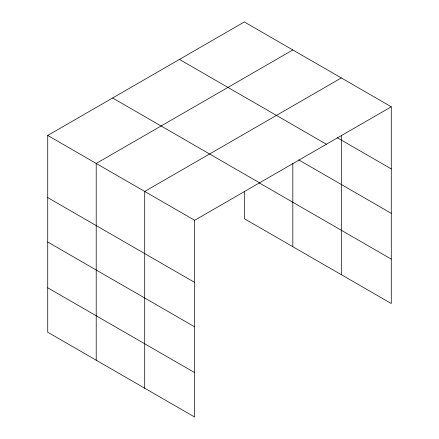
<?xml version="1.0" encoding="UTF-8"?>
<svg xmlns="http://www.w3.org/2000/svg" width="439" height="439" viewBox="0 0 439 439"><rect width="100%" height="100%" fill="white"/><g stroke="black" fill="none" stroke-linecap="round" stroke-linejoin="round"><path stroke-width="0.66" d="M391.275 106.787L244.336 21.95L47.725 135.464L47.725 332.213L194.664 417.05L194.664 220.296L391.275 106.787L391.275 303.536L244.336 218.704L244.336 191.366M292.824 49.947L96.212 163.456L96.212 360.21M341.317 77.939L144.705 191.453L144.705 388.208M337.179 137.681L391.275 168.911M179.452 59.408L326.391 144.244M298.739 159.911L391.275 213.338M112.609 98.001L259.548 182.838M259.12 182.811L391.275 259.109M47.725 135.464L194.664 220.296M47.725 197.594L194.664 282.425M47.725 242.015L194.664 326.852M47.725 287.792L194.664 372.623M341.317 135.289L341.317 274.693M292.824 163.33L292.824 246.696"/></g></svg>
